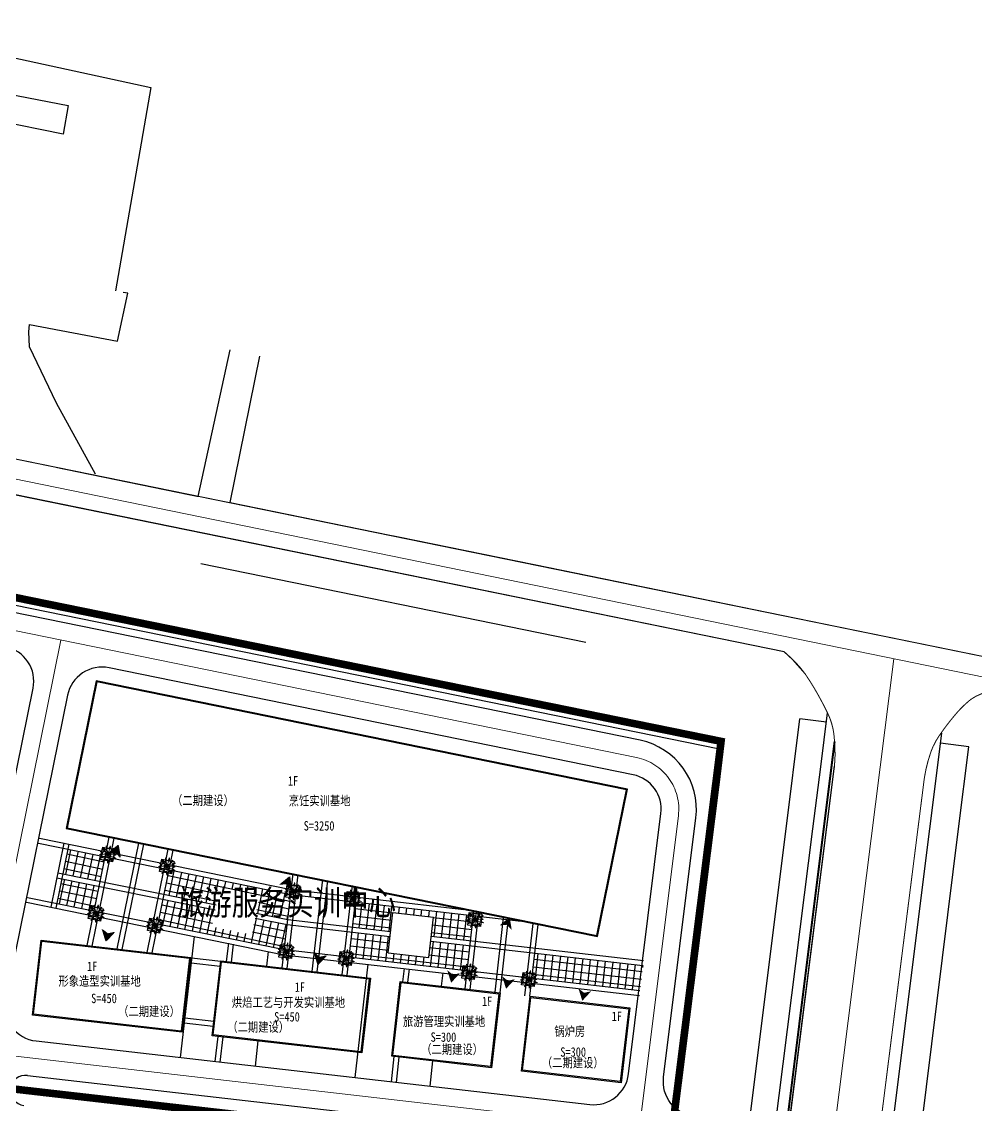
# Model space of a CAD drawing. Extents: x 34159 to 76259, y 14444 to 30378.
# Drawn here: x 35305 to 35495.1, y 15255.7 to 15471.4 of the extents above; entities that cross this region are included whole.
import ezdxf

# ---------------------------------------------------------------- set-up
doc = ezdxf.new("R2010")
doc.units = 0
doc.header["$LTSCALE"] = 1000
doc.header["$MEASUREMENT"] = 0
for name, pattern in [('ACAD_ISO05W100', [34, 24, -3, 0.5, -3, 0.5, -3]), ('DASHDOT2', [0.5, 0.25, -0.125, 0, -0.125]), ('DIVIDE', [1.25, 0.5, -0.25, 0, -0.25, 0, -0.25]), ('X5', [3, 2, -1]), ('X6', [2, 1, -1])]:
    doc.linetypes.add(name, pattern=pattern)
for name, color, linetype in [('2222', 7, 'Continuous'), ('DLSS', 8, 'Continuous'), ('JZ', 2, 'Continuous'), ('PUB_DIM', 3, 'Continuous'), ('PUB_TEXT', 7, 'Continuous'), ('用地红线', 1, 'DIVIDE'), ('绿化', 3, 'Continuous'), ('车行道', 5, 'Continuous'), ('铺地', 25, 'Continuous')]:
    doc.layers.add(name, color=color, linetype=linetype)
doc.layers.add('道路红线', color=1, linetype='Continuous', lineweight=0)
doc.styles.add('HT', font='simhei.ttf', dxfattribs={"width": 0.8})

msp = doc.modelspace()

# ---------------------------------------------------------------- hatches: boundary and pattern name
at = {"layer": 'PUB_DIM'}
for points in [[(35323.59, 15306.07), (35324.58, 15305.04), (35324.17, 15307.6), (35322.15, 15305.96)], [(35323.77, 15306.05), (35324.77, 15305.01), (35324.35, 15307.58), (35322.34, 15305.94)], [(35357.71, 15299.79), (35358.71, 15298.75), (35358.29, 15301.32), (35356.28, 15299.67)], [(35357.9, 15299.77), (35358.89, 15298.73), (35358.48, 15301.3), (35356.46, 15299.65)], [(35401.61, 15291.68), (35402.6, 15290.64), (35402.19, 15293.2), (35400.18, 15291.56)], [(35322.07, 15289.96), (35320.94, 15290.85), (35321.7, 15288.36), (35323.47, 15290.27)], [(35322.25, 15289.93), (35321.12, 15290.82), (35321.89, 15288.34), (35323.65, 15290.25)], [(35364.27, 15285.28), (35363.14, 15286.17), (35363.91, 15283.69), (35365.67, 15285.6)], [(35364.46, 15285.26), (35363.33, 15286.15), (35364.09, 15283.67), (35365.86, 15285.58)], [(35390.89, 15281.74), (35389.76, 15282.63), (35390.53, 15280.14), (35392.3, 15282.05)], [(35401.83, 15280.53), (35400.7, 15281.42), (35401.47, 15278.94), (35403.24, 15280.85)], [(35417.01, 15278.14), (35415.88, 15279.03), (35416.65, 15276.54), (35418.42, 15278.45)]]:
    msp.add_hatch(color=256, dxfattribs=at).paths.add_polyline_path(points)

# ---------------------------------------------------------------- linework, layer by layer
at = {"color": 0, "linetype": 'Continuous'}
for p, q in [((34857.42, 15446.24), (35443.99, 15326.72)), ((34857.72, 15447.71), (35444.29, 15328.19))]:
    msp.add_line(p, q, dxfattribs=at)
at = {"layer": '2222'}
for p, q in [((35320.67, 15304.69), (35321.17, 15307.14)), ((35321.17, 15307.14), (35323.62, 15306.64)), ((35323.62, 15306.64), (35323.12, 15304.19)), ((35323.12, 15304.19), (35320.67, 15304.69)), ((35332.43, 15302.3), (35332.93, 15304.75)), ((35332.93, 15304.75), (35335.38, 15304.25)), ((35335.38, 15304.25), (35334.88, 15301.8)), ((35334.88, 15301.8), (35332.43, 15302.3)), ((35357.62, 15297.21), (35357.91, 15299.69)), ((35357.91, 15299.69), (35360.39, 15299.41)), ((35360.39, 15299.41), (35360.1, 15296.93)), ((35360.1, 15296.93), (35357.62, 15297.21)), ((35369.54, 15295.84), (35369.83, 15298.33)), ((35369.83, 15298.33), (35372.31, 15298.04)), ((35372.31, 15298.04), (35372.03, 15295.56)), ((35318.28, 15292.93), (35318.78, 15295.38)), ((35318.78, 15295.38), (35321.23, 15294.88)), ((35321.23, 15294.88), (35320.73, 15292.43)), ((35372.03, 15295.56), (35369.54, 15295.84)), ((35320.73, 15292.43), (35318.28, 15292.93)), ((35330.04, 15290.54), (35330.54, 15292.99)), ((35330.54, 15292.99), (35332.99, 15292.49)), ((35393.86, 15291.62), (35394.15, 15294.1)), ((35394.15, 15294.1), (35396.63, 15293.82)), ((35396.63, 15293.82), (35396.35, 15291.33)), ((35332.49, 15290.04), (35330.04, 15290.54)), ((35332.99, 15292.49), (35332.49, 15290.04)), ((35396.35, 15291.33), (35393.86, 15291.62)), ((35356.25, 15285.24), (35356.53, 15287.73)), ((35356.53, 15287.73), (35359.02, 15287.44)), ((35359.02, 15287.44), (35358.73, 15284.96)), ((35368.17, 15283.88), (35368.45, 15286.36)), ((35368.45, 15286.36), (35370.94, 15286.07)), ((35370.94, 15286.07), (35370.65, 15283.59)), ((35358.73, 15284.96), (35356.25, 15285.24)), ((35370.65, 15283.59), (35368.17, 15283.88)), ((35392.65, 15281.07), (35392.94, 15283.55)), ((35392.94, 15283.55), (35395.42, 15283.26)), ((35395.42, 15283.26), (35395.14, 15280.78)), ((35404.57, 15279.7), (35404.86, 15282.18)), ((35404.86, 15282.18), (35407.34, 15281.9)), ((35407.34, 15281.9), (35407.06, 15279.41)), ((35395.14, 15280.78), (35392.65, 15281.07)), ((35407.06, 15279.41), (35404.57, 15279.7))]:
    msp.add_line(p, q, dxfattribs=at)
at = {"layer": 'DLSS', "color": 8, "linetype": 'X5'}
for p, q in [((35491.57, 15310.75), (35493.6, 15327.09)), ((35446.36, 14947.23), (35491.57, 15310.75))]:
    msp.add_line(p, q, dxfattribs=at)
at = {"layer": 'DLSS', "color": 8, "linetype": 'X6', "flags": 128}
for points in [[(35231.67, 15495.86), (35259.79, 15489.81), (35259.94, 15490.62), (35284.98, 15485.02), (35285.54, 15487.93), (35300.8, 15484.79), (35309.07, 15483.29), (35308.24, 15478.95), (35285.43, 15483.08), (35284.07, 15476.2), (35272.29, 15478.95), (35270.96, 15471.31), (35330.75, 15458.31), (35323.72, 15417.86)], [(35245.4, 15459.45), (35245.73, 15461.25), (35250.48, 15460.27), (35251.89, 15467.87), (35296.06, 15458.31), (35314.26, 15454.72), (35313.25, 15449.04), (35253.96, 15461.07), (35253.4, 15457.98), (35245.36, 15459.46)], [(35319.71, 15381.38), (35311.97, 15395.53), (35306.54, 15406.69), (35306.44, 15409.72), (35306.58, 15411.14), (35324.1, 15407.82), (35326.13, 15417.37), (35325.21, 15417.56)]]:
    msp.add_lwpolyline(points, dxfattribs=at)
at = {"layer": 'DLSS', "color": 8, "linetype": 'X5', "flags": 128}
for points in [[(35340.19, 15376.9), (35346.54, 15406.12)], [(35352.34, 15404.84), (35346.47, 15375.74)], [(35464.12, 15323.11), (35465.48, 15333.87)], [(35457.25, 15310.75), (35459.99, 15332.69)], [(35465.25, 15332.03), (35459.99, 15332.69)], [(35485.86, 15310.75), (35488.26, 15329.79)], [(35493.6, 15327.09), (35488.01, 15327.8)], [(35462.56, 15310.75), (35464.12, 15323.11)], [(35412.35, 14951.24), (35457.25, 15310.75)], [(35417.18, 14950.67), (35462.56, 15310.75)], [(35440.19, 14947.96), (35485.86, 15310.75)]]:
    msp.add_lwpolyline(points, dxfattribs=at)
at = {"layer": 'DLSS', "linetype": 'Continuous', "flags": 128}
for points, const_width in [([(35477.25, 15349), (35231.67, 15399.1)], 0.2), ([(35231.67, 15391.93), (35456.85, 15346.04)], 0.2), ([(35419.17, 14946.35), (35466.9, 15328.18)], 0.4), ([(35466.87, 15323.23), (35465.3, 15310.75)], 0.2), ([(35484.76, 15320.85), (35483.48, 15310.75)], 0.2), ([(35465.3, 15310.75), (35446.66, 15162.85)], 0.2), ([(35483.48, 15310.75), (35476.6, 15256.38)], 0.2), ([(35476.6, 15256.38), (35464.19, 15158.43)], 0.2)]:
    msp.add_lwpolyline(points, dxfattribs=dict(at, const_width=const_width))
at = {"layer": 'DLSS', "color": 8, "linetype": 'Continuous', "const_width": 0.2, "flags": 128}
for points in [[(35231.67, 15391.93), (35378.82, 15361.96)], [(35340.19, 15376.9), (35311.84, 15382.72)], [(35378.82, 15369.1), (35346.44, 15375.72)], [(35407.81, 15363.21), (35378.82, 15369.12)], [(35378.82, 15361.96), (35406.46, 15356.33)], [(35407.81, 15363.21), (35407.91, 15363.19)], [(35472.33, 15350), (35407.91, 15363.19)], [(35415.58, 15354.46), (35456.85, 15346.04)], [(35521.21, 15340.03), (35477.25, 15349)], [(35466.87, 15323.23), (35466.45, 15319.9)], [(35484.76, 15320.85), (35483.48, 15310.75)], [(35466.45, 15319.9), (35465.3, 15310.75)], [(35465.3, 15310.75), (35446.66, 15162.85)], [(35483.48, 15310.75), (35477.07, 15260.13)], [(35476.6, 15256.38), (35464.19, 15158.43)]]:
    msp.add_lwpolyline(points, dxfattribs=at)
at = {"layer": 'DLSS', "color": 8, "linetype": 'Continuous'}
for points in [[(35456.85, 15346.04, 0.2, 0.2, -0.020197), (35459.15, 15343.87, 0.2, 0.2, -0.046426), (35461.31, 15341.2, 0.2, 0.2, -0.017807), (35463.45, 15337.73, 0.2, 0.2, -0.016255), (35465.52, 15333.78, 0.2, 0.2, -0.081406), (35466.75, 15329.66, 0.2, 0.2, -0.054237), (35466.87, 15323.23, 0.2, 0.2, 0)], [(35496.74, 15337.9, 0.2, 0.2, 0.019969), (35495.15, 15337.21, 0.2, 0.2, 0.06238), (35493.6, 15336.2, 0.2, 0.2, 0.040855), (35491.06, 15333.67, 0.2, 0.2, 0.026592), (35487.71, 15329.3, 0.2, 0.2, 0.066247), (35486.04, 15326, 0.2, 0.2, 0.046113), (35484.76, 15320.85, 0.2, 0.2, 0)]]:
    msp.add_lwpolyline(points, format="xyseb", dxfattribs=at)
at = {"layer": 'DLSS', "linetype": 'Continuous'}
msp.add_lwpolyline([(35456.85, 15346.04, 0.2, 0.2, -0.020197), (35459.15, 15343.87, 0.2, 0.2, -0.046426), (35461.31, 15341.2, 0.2, 0.2, -0.017807), (35463.45, 15337.73, 0.2, 0.2, -0.016255), (35465.52, 15333.78, 0.2, 0.2, -0.081406), (35466.75, 15329.66, 0.2, 0.2, -0.054237), (35466.87, 15323.23, 0.2, 0.2, 0)], format="xyseb", dxfattribs=at)
at = {"layer": 'JZ'}
for points in [[(35313.85, 15310.85), (35419.68, 15289.32), (35425.67, 15318.69), (35319.84, 15340.25)], [(35314.09, 15311.01), (35419.53, 15289.55), (35425.43, 15318.53), (35320, 15340.01)], [(35338.68, 15285.19), (35336.97, 15270.28), (35307.17, 15273.71), (35308.88, 15288.61)], [(35338.46, 15285.01), (35336.8, 15270.51), (35307.39, 15273.88), (35309.06, 15288.39)], [(35374.45, 15281.08), (35372.74, 15266.18), (35342.93, 15269.6), (35344.65, 15284.5)], [(35374.23, 15280.9), (35372.56, 15266.4), (35343.16, 15269.78), (35344.82, 15284.28)], [(35400.28, 15278.12), (35398.57, 15263.22), (35378.7, 15265.5), (35380.41, 15280.4)], [(35400.06, 15277.95), (35398.39, 15263.44), (35378.92, 15265.68), (35380.59, 15280.18)], [(35426.11, 15275.16), (35424.4, 15260.25), (35404.53, 15262.54), (35406.24, 15277.44)], [(35425.89, 15274.98), (35424.22, 15260.48), (35404.75, 15262.71), (35406.42, 15277.22)]]:
    msp.add_lwpolyline(points, close=True, dxfattribs=at)
at = {"layer": '用地红线', "color": 1, "linetype": 'ACAD_ISO05W100', "ltscale": 0.4}
for p, q in [((35456.85, 15346.04), (34934.82, 15452.38)), ((35458.54, 15344.48), (35456.85, 15346.04)), ((35461, 15341.64), (35458.54, 15344.48)), ((35419.78, 14950.37), (35466.87, 15323.23))]:
    msp.add_line(p, q, dxfattribs=at)
at = {"layer": '用地红线', "color": 1, "linetype": 'DIVIDE', "ltscale": 15, "const_width": 1.5}
msp.add_lwpolyline([(35444.29, 15328.19), (34930.83, 15432.78), (34712.23, 15477.4), (34673.66, 15043.73), (35397.9, 14960.59), (35443.44, 15321.1), (35444.29, 15328.19), (35444.29, 15328.19), (35444.29, 15328.19)], close=True, dxfattribs=at)
at = {"layer": '用地红线', "color": 4, "linetype": 'DIVIDE', "ltscale": 15, "const_width": 1.5}
msp.add_lwpolyline([(34857.72, 15447.71), (35444.29, 15328.19), (35444.29, 15328.19), (35433.71, 15244.04), (34840.83, 15312.1), (34857.72, 15447.71)], close=True, dxfattribs=at)
at = {"layer": '绿化', "color": 3, "lineweight": 0}
for p, q in [((35322.24, 15305.58), (35320.52, 15305.69)), ((35320.52, 15305.69), (35322.24, 15305.58)), ((35322.24, 15305.58), (35320.7, 15306.27)), ((35320.7, 15306.27), (35322.24, 15305.58)), ((35322.24, 15305.58), (35320.79, 15304.99)), ((35320.79, 15304.99), (35322.24, 15305.58)), ((35322.24, 15305.58), (35321.14, 15307.01)), ((35322.24, 15305.58), (35321.18, 15304.26)), ((35321.18, 15304.26), (35322.24, 15305.58)), ((35321.87, 15307.37), (35322.24, 15305.58)), ((35322.24, 15305.58), (35322.15, 15303.95)), ((35322.15, 15303.95), (35322.24, 15305.58)), ((35322.24, 15305.58), (35322.66, 15307.39)), ((35322.66, 15307.39), (35322.24, 15305.58)), ((35322.24, 15305.58), (35323.37, 15306.92)), ((35323.37, 15306.92), (35322.24, 15305.58)), ((35322.24, 15305.58), (35323.86, 15306.37)), ((35323.86, 15306.37), (35322.24, 15305.58)), ((35322.24, 15305.58), (35323.81, 15305.64)), ((35323.81, 15305.64), (35322.24, 15305.58)), ((35322.24, 15305.58), (35323.17, 15304.25)), ((35323.17, 15304.25), (35322.24, 15305.58)), ((35322.24, 15305.58), (35323.83, 15304.88)), ((35323.83, 15304.88), (35322.24, 15305.58)), ((35334, 15303.19), (35332.45, 15303.88)), ((35332.45, 15303.88), (35334, 15303.19)), ((35334, 15303.19), (35332.9, 15304.61)), ((35333.63, 15304.97), (35334, 15303.19)), ((35334, 15303.19), (35334.41, 15305)), ((35334.41, 15305), (35334, 15303.19)), ((35334, 15303.19), (35335.13, 15304.53)), ((35335.13, 15304.53), (35334, 15303.19)), ((35334, 15303.19), (35335.61, 15303.97)), ((35335.61, 15303.97), (35334, 15303.19)), ((35334, 15303.19), (35332.28, 15303.3)), ((35332.28, 15303.3), (35334, 15303.19)), ((35334, 15303.19), (35332.55, 15302.6)), ((35332.55, 15302.6), (35334, 15303.19)), ((35334, 15303.19), (35332.94, 15301.87)), ((35332.94, 15301.87), (35334, 15303.19)), ((35334, 15303.19), (35333.91, 15301.56)), ((35333.91, 15301.56), (35334, 15303.19)), ((35334, 15303.19), (35335.57, 15303.25)), ((35335.57, 15303.25), (35334, 15303.19)), ((35334, 15303.19), (35334.93, 15301.86)), ((35334.93, 15301.86), (35334, 15303.19)), ((35334, 15303.19), (35335.59, 15302.49)), ((35335.59, 15302.49), (35334, 15303.19)), ((35359.11, 15298.23), (35357.89, 15299.56)), ((35358.59, 15299.98), (35359.11, 15298.23)), ((35359.11, 15298.23), (35359.37, 15300.07)), ((35359.37, 15300.07), (35359.11, 15298.23)), ((35359.11, 15298.23), (35360.12, 15299.66)), ((35360.12, 15299.66), (35359.11, 15298.23)), ((35359.11, 15298.23), (35360.65, 15299.15)), ((35360.65, 15299.15), (35359.11, 15298.23)), ((35359.11, 15298.23), (35357.39, 15298.19)), ((35357.39, 15298.19), (35359.11, 15298.23)), ((35359.11, 15298.23), (35357.51, 15298.79)), ((35357.51, 15298.79), (35359.11, 15298.23)), ((35359.11, 15298.23), (35357.72, 15297.52)), ((35357.72, 15297.52), (35359.11, 15298.23)), ((35359.11, 15298.23), (35358.16, 15296.82)), ((35358.16, 15296.82), (35359.11, 15298.23)), ((35359.11, 15298.23), (35360.67, 15298.42)), ((35360.67, 15298.42), (35359.11, 15298.23)), ((35359.11, 15298.23), (35359.16, 15296.6)), ((35359.16, 15296.6), (35359.11, 15298.23)), ((35359.11, 15298.23), (35360.15, 15296.98)), ((35360.15, 15296.98), (35359.11, 15298.23)), ((35359.11, 15298.23), (35360.75, 15297.67)), ((35360.75, 15297.67), (35359.11, 15298.23)), ((35371.03, 15296.86), (35369.31, 15296.82)), ((35369.31, 15296.82), (35371.03, 15296.86)), ((35371.03, 15296.86), (35369.43, 15297.42)), ((35369.43, 15297.42), (35371.03, 15296.86)), ((35371.03, 15296.86), (35369.64, 15296.15)), ((35369.64, 15296.15), (35371.03, 15296.86)), ((35371.03, 15296.86), (35369.82, 15298.19)), ((35371.03, 15296.86), (35370.09, 15295.46)), ((35370.09, 15295.46), (35371.03, 15296.86)), ((35370.51, 15298.61), (35371.03, 15296.86)), ((35371.03, 15296.86), (35371.29, 15298.7)), ((35371.29, 15298.7), (35371.03, 15296.86)), ((35371.03, 15296.86), (35372.04, 15298.29)), ((35372.04, 15298.29), (35371.03, 15296.86)), ((35371.03, 15296.86), (35372.57, 15297.78)), ((35372.57, 15297.78), (35371.03, 15296.86)), ((35371.03, 15296.86), (35372.59, 15297.05)), ((35372.59, 15297.05), (35371.03, 15296.86)), ((35371.03, 15296.86), (35371.08, 15295.23)), ((35371.08, 15295.23), (35371.03, 15296.86)), ((35371.03, 15296.86), (35372.07, 15295.61)), ((35372.07, 15295.61), (35371.03, 15296.86)), ((35371.03, 15296.86), (35372.67, 15296.31)), ((35372.67, 15296.31), (35371.03, 15296.86)), ((35319.85, 15293.82), (35318.75, 15295.25)), ((35319.48, 15295.61), (35319.85, 15293.82)), ((35319.85, 15293.82), (35320.26, 15295.63)), ((35320.26, 15295.63), (35319.85, 15293.82)), ((35319.85, 15293.82), (35320.98, 15295.16)), ((35320.98, 15295.16), (35319.85, 15293.82)), ((35319.85, 15293.82), (35318.13, 15293.93)), ((35318.13, 15293.93), (35319.85, 15293.82)), ((35319.85, 15293.82), (35318.3, 15294.51)), ((35318.3, 15294.51), (35319.85, 15293.82)), ((35319.85, 15293.82), (35318.4, 15293.23)), ((35318.4, 15293.23), (35319.85, 15293.82)), ((35319.85, 15293.82), (35318.79, 15292.5)), ((35318.79, 15292.5), (35319.85, 15293.82)), ((35319.85, 15293.82), (35319.76, 15292.19)), ((35319.76, 15292.19), (35319.85, 15293.82)), ((35319.85, 15293.82), (35321.46, 15294.61)), ((35321.46, 15294.61), (35319.85, 15293.82)), ((35319.85, 15293.82), (35321.42, 15293.88)), ((35321.42, 15293.88), (35319.85, 15293.82)), ((35319.85, 15293.82), (35320.77, 15292.49)), ((35320.77, 15292.49), (35319.85, 15293.82)), ((35319.85, 15293.82), (35321.44, 15293.12)), ((35321.44, 15293.12), (35319.85, 15293.82)), ((35331.61, 15291.43), (35330.51, 15292.85)), ((35331.24, 15293.22), (35331.61, 15291.43)), ((35331.61, 15291.43), (35332.02, 15293.24)), ((35332.02, 15293.24), (35331.61, 15291.43)), ((35331.61, 15291.43), (35332.74, 15292.77)), ((35332.74, 15292.77), (35331.61, 15291.43)), ((35395.35, 15292.63), (35393.63, 15292.6)), ((35393.63, 15292.6), (35395.35, 15292.63)), ((35395.35, 15292.63), (35393.75, 15293.19)), ((35393.75, 15293.19), (35395.35, 15292.63)), ((35395.35, 15292.63), (35393.96, 15291.92)), ((35393.96, 15291.92), (35395.35, 15292.63)), ((35395.35, 15292.63), (35394.14, 15293.96)), ((35395.35, 15292.63), (35394.41, 15291.23)), ((35394.41, 15291.23), (35395.35, 15292.63)), ((35394.83, 15294.39), (35395.35, 15292.63)), ((35395.35, 15292.63), (35395.61, 15294.48)), ((35395.61, 15294.48), (35395.35, 15292.63)), ((35395.35, 15292.63), (35396.36, 15294.07)), ((35396.36, 15294.07), (35395.35, 15292.63)), ((35395.35, 15292.63), (35396.89, 15293.56)), ((35396.89, 15293.56), (35395.35, 15292.63)), ((35395.35, 15292.63), (35396.91, 15292.83)), ((35396.91, 15292.83), (35395.35, 15292.63)), ((35395.35, 15292.63), (35395.4, 15291.01)), ((35395.4, 15291.01), (35395.35, 15292.63)), ((35395.35, 15292.63), (35396.39, 15291.39)), ((35396.39, 15291.39), (35395.35, 15292.63)), ((35395.35, 15292.63), (35396.99, 15292.08)), ((35396.99, 15292.08), (35395.35, 15292.63)), ((35331.61, 15291.43), (35329.89, 15291.54)), ((35329.89, 15291.54), (35331.61, 15291.43)), ((35331.61, 15291.43), (35330.06, 15292.12)), ((35330.06, 15292.12), (35331.61, 15291.43)), ((35331.61, 15291.43), (35330.16, 15290.84)), ((35330.16, 15290.84), (35331.61, 15291.43)), ((35331.61, 15291.43), (35330.54, 15290.11)), ((35330.54, 15290.11), (35331.61, 15291.43)), ((35331.61, 15291.43), (35331.52, 15289.8)), ((35331.52, 15289.8), (35331.61, 15291.43)), ((35331.61, 15291.43), (35333.22, 15292.21)), ((35333.22, 15292.21), (35331.61, 15291.43)), ((35331.61, 15291.43), (35333.18, 15291.49)), ((35333.18, 15291.49), (35331.61, 15291.43)), ((35331.61, 15291.43), (35332.53, 15290.1)), ((35332.53, 15290.1), (35331.61, 15291.43)), ((35331.61, 15291.43), (35333.2, 15290.73)), ((35333.2, 15290.73), (35331.61, 15291.43)), ((35357.73, 15286.26), (35356.01, 15286.23)), ((35356.01, 15286.23), (35357.73, 15286.26)), ((35357.73, 15286.26), (35356.14, 15286.82)), ((35356.14, 15286.82), (35357.73, 15286.26)), ((35357.73, 15286.26), (35356.34, 15285.55)), ((35356.34, 15285.55), (35357.73, 15286.26)), ((35357.73, 15286.26), (35356.52, 15287.59)), ((35357.73, 15286.26), (35356.79, 15284.86)), ((35356.79, 15284.86), (35357.73, 15286.26)), ((35357.22, 15288.01), (35357.73, 15286.26)), ((35357.73, 15286.26), (35357.99, 15288.1)), ((35357.99, 15288.1), (35357.73, 15286.26)), ((35357.73, 15286.26), (35358.74, 15287.7)), ((35358.74, 15287.7), (35357.73, 15286.26)), ((35357.73, 15286.26), (35359.28, 15287.19)), ((35359.28, 15287.19), (35357.73, 15286.26)), ((35357.73, 15286.26), (35359.29, 15286.46)), ((35359.29, 15286.46), (35357.73, 15286.26)), ((35357.73, 15286.26), (35357.79, 15284.63)), ((35357.79, 15284.63), (35357.73, 15286.26)), ((35357.73, 15286.26), (35358.77, 15285.02)), ((35358.77, 15285.02), (35357.73, 15286.26)), ((35357.73, 15286.26), (35359.38, 15285.71)), ((35359.38, 15285.71), (35357.73, 15286.26)), ((35369.65, 15284.89), (35368.44, 15286.22)), ((35369.14, 15286.64), (35369.65, 15284.89)), ((35369.65, 15284.89), (35369.91, 15286.74)), ((35369.91, 15286.74), (35369.65, 15284.89)), ((35369.65, 15284.89), (35370.67, 15286.33)), ((35370.67, 15286.33), (35369.65, 15284.89)), ((35369.65, 15284.89), (35367.93, 15284.86)), ((35367.93, 15284.86), (35369.65, 15284.89)), ((35369.65, 15284.89), (35368.06, 15285.45)), ((35368.06, 15285.45), (35369.65, 15284.89)), ((35369.65, 15284.89), (35368.26, 15284.18)), ((35368.26, 15284.18), (35369.65, 15284.89)), ((35369.65, 15284.89), (35368.71, 15283.49)), ((35368.71, 15283.49), (35369.65, 15284.89)), ((35369.65, 15284.89), (35371.2, 15285.82)), ((35371.2, 15285.82), (35369.65, 15284.89)), ((35369.65, 15284.89), (35371.22, 15285.09)), ((35371.22, 15285.09), (35369.65, 15284.89)), ((35369.65, 15284.89), (35369.71, 15283.26)), ((35369.71, 15283.26), (35369.65, 15284.89)), ((35369.65, 15284.89), (35370.69, 15283.65)), ((35370.69, 15283.65), (35369.65, 15284.89)), ((35369.65, 15284.89), (35371.3, 15284.34)), ((35371.3, 15284.34), (35369.65, 15284.89)), ((35394.14, 15282.08), (35394.4, 15283.93)), ((35394.4, 15283.93), (35394.14, 15282.08)), ((35394.14, 15282.08), (35392.42, 15282.05)), ((35392.42, 15282.05), (35394.14, 15282.08)), ((35394.14, 15282.08), (35392.54, 15282.64)), ((35392.54, 15282.64), (35394.14, 15282.08)), ((35394.14, 15282.08), (35392.75, 15281.37)), ((35392.75, 15281.37), (35394.14, 15282.08)), ((35394.14, 15282.08), (35392.92, 15283.41)), ((35394.14, 15282.08), (35393.19, 15280.68)), ((35393.19, 15280.68), (35394.14, 15282.08)), ((35393.62, 15283.83), (35394.14, 15282.08)), ((35394.14, 15282.08), (35395.15, 15283.52)), ((35395.15, 15283.52), (35394.14, 15282.08)), ((35394.14, 15282.08), (35395.68, 15283.01)), ((35395.68, 15283.01), (35394.14, 15282.08)), ((35394.14, 15282.08), (35395.7, 15282.28)), ((35395.7, 15282.28), (35394.14, 15282.08)), ((35394.14, 15282.08), (35394.19, 15280.45)), ((35394.19, 15280.45), (35394.14, 15282.08)), ((35394.14, 15282.08), (35395.18, 15280.84)), ((35395.18, 15280.84), (35394.14, 15282.08)), ((35394.14, 15282.08), (35395.78, 15281.53)), ((35395.78, 15281.53), (35394.14, 15282.08)), ((35406.06, 15280.71), (35404.85, 15282.04)), ((35405.54, 15282.47), (35406.06, 15280.71)), ((35406.06, 15280.71), (35406.32, 15282.56)), ((35406.32, 15282.56), (35406.06, 15280.71)), ((35406.06, 15280.71), (35407.07, 15282.15)), ((35407.07, 15282.15), (35406.06, 15280.71)), ((35406.06, 15280.71), (35404.34, 15280.68)), ((35404.34, 15280.68), (35406.06, 15280.71)), ((35406.06, 15280.71), (35404.46, 15281.27)), ((35404.46, 15281.27), (35406.06, 15280.71)), ((35406.06, 15280.71), (35404.67, 15280)), ((35404.67, 15280), (35406.06, 15280.71)), ((35406.06, 15280.71), (35405.12, 15279.31)), ((35405.12, 15279.31), (35406.06, 15280.71)), ((35406.06, 15280.71), (35407.6, 15281.64)), ((35407.6, 15281.64), (35406.06, 15280.71)), ((35406.06, 15280.71), (35407.62, 15280.91)), ((35407.62, 15280.91), (35406.06, 15280.71)), ((35406.06, 15280.71), (35406.11, 15279.08)), ((35406.11, 15279.08), (35406.06, 15280.71)), ((35406.06, 15280.71), (35407.1, 15279.47)), ((35407.1, 15279.47), (35406.06, 15280.71)), ((35406.06, 15280.71), (35407.71, 15280.16)), ((35407.71, 15280.16), (35406.06, 15280.71))]:
    msp.add_line(p, q, dxfattribs=at)
for points in [[(35321.4, 15306.31), (35321.01, 15306.35), (35320.28, 15306.42), (35321.62, 15305.75), (35319.93, 15305.74), (35321.55, 15305.44), (35320.41, 15304.81), (35321.88, 15305.33), (35320.73, 15303.66), (35321.78, 15304.93), (35322.12, 15304.46), (35322.13, 15303.43), (35322.3, 15305.25), (35323.51, 15303.74), (35322.59, 15305.32), (35324.49, 15304.61), (35322.65, 15305.46), (35324.08, 15305.54), (35323.52, 15305.74), (35323.03, 15305.93), (35324.48, 15306.63), (35322.65, 15305.95), (35323.74, 15307.3), (35322.54, 15306.26), (35322.79, 15308), (35322.27, 15306.19), (35321.73, 15307.95), (35322.05, 15306.18), (35320.89, 15307.38), (35321.23, 15306.67), (35321.4, 15306.31)], [(35333.16, 15303.92), (35332.77, 15303.95), (35332.04, 15304.02), (35333.38, 15303.36), (35331.69, 15303.35), (35333.31, 15303.05), (35332.17, 15302.42), (35333.63, 15302.93), (35332.49, 15301.27), (35333.54, 15302.54), (35333.88, 15302.07), (35333.89, 15301.04), (35334.06, 15302.86), (35335.27, 15301.34), (35334.35, 15302.92), (35336.25, 15302.21), (35334.41, 15303.06), (35335.84, 15303.15), (35335.28, 15303.35), (35334.79, 15303.54), (35336.24, 15304.24), (35334.41, 15303.55), (35335.5, 15304.91), (35334.3, 15303.86), (35334.55, 15305.61), (35334.03, 15303.8), (35333.49, 15305.56), (35333.81, 15303.79), (35332.65, 15304.99), (35332.99, 15304.28), (35333.16, 15303.92)], [(35358.21, 15298.89), (35357.81, 15298.89), (35357.08, 15298.89), (35358.48, 15298.34), (35356.79, 15298.19), (35358.43, 15298.04), (35357.35, 15297.31), (35358.77, 15297.95), (35357.77, 15296.19), (35358.71, 15297.54), (35359.09, 15297.1), (35359.19, 15296.08), (35359.2, 15297.91), (35360.53, 15296.5), (35359.48, 15298), (35361.44, 15297.45), (35359.53, 15298.14), (35360.95, 15298.35), (35360.37, 15298.5), (35359.86, 15298.65), (35361.25, 15299.47), (35359.49, 15298.63), (35360.45, 15300.07), (35359.35, 15298.93), (35359.45, 15300.69), (35359.09, 15298.84), (35358.4, 15300.55), (35358.87, 15298.81), (35357.61, 15299.91), (35358.01, 15299.23), (35358.21, 15298.89)], [(35370.13, 15297.52), (35369.74, 15297.52), (35369.01, 15297.53), (35370.4, 15296.98), (35368.71, 15296.82), (35370.36, 15296.67), (35369.27, 15295.94), (35370.69, 15296.58), (35369.69, 15294.82), (35370.63, 15296.17), (35371.01, 15295.73), (35371.11, 15294.71), (35371.12, 15296.54), (35372.45, 15295.14), (35371.4, 15296.63), (35373.36, 15296.09), (35371.45, 15296.77), (35372.87, 15296.98), (35372.29, 15297.13), (35371.78, 15297.28), (35373.18, 15298.11), (35371.41, 15297.26), (35372.37, 15298.7), (35371.27, 15297.56), (35371.37, 15299.32), (35371.01, 15297.47), (35370.32, 15299.18), (35370.79, 15297.44), (35369.53, 15298.54), (35369.93, 15297.86), (35370.13, 15297.52)], [(35319.01, 15294.55), (35318.61, 15294.59), (35317.89, 15294.66), (35319.23, 15293.99), (35317.54, 15293.98), (35319.16, 15293.68), (35318.02, 15293.05), (35319.48, 15293.57), (35318.34, 15291.9), (35319.39, 15293.17), (35319.73, 15292.7), (35319.74, 15291.67), (35319.91, 15293.49), (35321.12, 15291.98), (35320.2, 15293.56), (35322.1, 15292.85), (35320.26, 15293.7), (35321.69, 15293.78), (35321.13, 15293.98), (35320.63, 15294.18), (35322.09, 15294.87), (35320.26, 15294.19), (35321.34, 15295.54), (35320.15, 15294.5), (35320.4, 15296.24), (35319.88, 15294.43), (35319.34, 15296.19), (35319.66, 15294.42), (35318.5, 15295.63), (35318.84, 15294.91), (35319.01, 15294.55)], [(35330.77, 15292.16), (35330.37, 15292.2), (35329.65, 15292.26), (35330.99, 15291.6), (35329.3, 15291.59), (35330.92, 15291.29), (35329.78, 15290.66), (35331.24, 15291.17), (35330.09, 15289.51), (35331.15, 15290.78), (35331.49, 15290.31), (35331.5, 15289.28), (35331.67, 15291.1), (35332.88, 15289.59), (35331.96, 15291.17), (35333.86, 15290.45), (35332.02, 15291.3), (35333.45, 15291.39), (35332.89, 15291.59), (35332.39, 15291.78), (35333.85, 15292.48), (35332.02, 15291.79), (35333.1, 15293.15), (35331.91, 15292.1), (35332.16, 15293.85), (35331.64, 15292.04), (35331.1, 15293.8), (35331.42, 15292.03), (35330.26, 15293.23), (35330.6, 15292.52), (35330.77, 15292.16)], [(35394.45, 15293.29), (35394.06, 15293.3), (35393.33, 15293.3), (35394.72, 15292.75), (35393.04, 15292.6), (35394.68, 15292.44), (35393.6, 15291.71), (35395.01, 15292.35), (35394.01, 15290.59), (35394.95, 15291.95), (35395.33, 15291.51), (35395.43, 15290.49), (35395.44, 15292.31), (35396.78, 15290.91), (35395.72, 15292.41), (35397.68, 15291.86), (35395.77, 15292.55), (35397.19, 15292.76), (35396.61, 15292.91), (35396.1, 15293.06), (35397.5, 15293.88), (35395.73, 15293.04), (35396.69, 15294.48), (35395.59, 15293.34), (35395.69, 15295.1), (35395.33, 15293.25), (35394.64, 15294.95), (35395.11, 15293.22), (35393.85, 15294.32), (35394.25, 15293.64), (35394.45, 15293.29)], [(35356.83, 15286.92), (35356.44, 15286.92), (35355.71, 15286.93), (35357.1, 15286.38), (35355.42, 15286.22), (35357.06, 15286.07), (35355.98, 15285.34), (35357.39, 15285.98), (35356.39, 15284.22), (35357.33, 15285.58), (35357.71, 15285.14), (35357.81, 15284.11), (35357.82, 15285.94), (35359.16, 15284.54), (35358.11, 15286.03), (35360.06, 15285.49), (35358.16, 15286.18), (35359.58, 15286.39), (35359, 15286.53), (35358.49, 15286.69), (35359.88, 15287.51), (35358.11, 15286.66), (35359.08, 15288.11), (35357.97, 15286.96), (35358.07, 15288.72), (35357.71, 15286.87), (35357.03, 15288.58), (35357.49, 15286.85), (35356.24, 15287.95), (35356.63, 15287.26), (35356.83, 15286.92)], [(35368.75, 15285.55), (35368.36, 15285.55), (35367.63, 15285.56), (35369.02, 15285.01), (35367.34, 15284.85), (35368.98, 15284.7), (35367.9, 15283.97), (35369.31, 15284.61), (35368.31, 15282.85), (35369.25, 15284.21), (35369.64, 15283.77), (35369.74, 15282.74), (35369.74, 15284.57), (35371.08, 15283.17), (35370.03, 15284.66), (35371.98, 15284.12), (35370.08, 15284.81), (35371.5, 15285.02), (35370.92, 15285.16), (35370.41, 15285.32), (35371.8, 15286.14), (35370.03, 15285.3), (35371, 15286.74), (35369.9, 15285.59), (35369.99, 15287.35), (35369.63, 15285.51), (35368.95, 15287.21), (35369.42, 15285.48), (35368.16, 15286.58), (35368.56, 15285.9), (35368.75, 15285.55)], [(35393.24, 15282.74), (35392.85, 15282.74), (35392.11, 15282.75), (35393.51, 15282.2), (35391.82, 15282.04), (35393.46, 15281.89), (35392.38, 15281.16), (35393.8, 15281.8), (35392.8, 15280.04), (35393.74, 15281.4), (35394.12, 15280.96), (35394.22, 15279.93), (35394.23, 15281.76), (35395.56, 15280.36), (35394.51, 15281.85), (35396.47, 15281.31), (35394.56, 15282), (35395.98, 15282.21), (35395.4, 15282.35), (35394.89, 15282.51), (35396.29, 15283.33), (35394.52, 15282.48), (35395.48, 15283.93), (35394.38, 15282.78), (35394.48, 15284.54), (35394.12, 15282.7), (35393.43, 15284.4), (35393.9, 15282.67), (35392.64, 15283.77), (35393.04, 15283.08), (35393.24, 15282.74)], [(35405.16, 15281.37), (35404.77, 15281.37), (35404.04, 15281.38), (35405.43, 15280.83), (35403.75, 15280.67), (35405.39, 15280.52), (35404.31, 15279.79), (35405.72, 15280.43), (35404.72, 15278.67), (35405.66, 15280.03), (35406.04, 15279.59), (35406.14, 15278.57), (35406.15, 15280.39), (35407.49, 15278.99), (35406.43, 15280.48), (35408.39, 15279.94), (35406.48, 15280.63), (35407.9, 15280.84), (35407.33, 15280.99), (35406.81, 15281.14), (35408.21, 15281.96), (35406.44, 15281.12), (35407.4, 15282.56), (35406.3, 15281.42), (35406.4, 15283.17), (35406.04, 15281.33), (35405.35, 15283.03), (35405.82, 15281.3), (35404.56, 15282.4), (35404.96, 15281.72), (35405.16, 15281.37)]]:
    msp.add_open_spline(points, degree=3, knots=[0, 0, 0, 0, 789.599617, 1468.1889, 2185.683253, 2966.644267, 3488.865037, 4163.95761, 5037.701018, 6009.288263, 6168.27283, 6910.292798, 7787.326321, 8694.876024, 9465.180434, 10363.141537, 11223.683602, 11903.730678, 12278.742471, 12556.868734, 13397.199445, 14216.451517, 14956.571912, 15638.779964, 16432.649257, 17243.169237, 18024.859298, 18801.328114, 19602.91567, 20418.43355, 20418.43355, 20418.43355, 20418.43355], dxfattribs=at)
at = {"layer": '车行道', "color": 5}
msp.add_lwpolyline([(35457.3, 15251.4), (35438.99, 15253.5, -0.416962), (35432.84, 15261.32), (35439.26, 15312.97, 0.39174), (35428.16, 15328.41), (34875.11, 15441.1, 0.436989), (34858.42, 15429.11), (34845.93, 15328.77, 0.417022), (34858.22, 15313.13), (35285.29, 15264.1)], format="xyb", dxfattribs=at)
for points in [[(35294.61, 15276.51), (35307.29, 15338.75, 0.414214), (35301.83, 15347.01), (35173.69, 15373.12, 0.414214), (35165.43, 15367.66), (35150.48, 15294.28, 0.439844), (35156.54, 15285.93), (35286.95, 15270.96, 0.389039)], [(35307.89, 15268.55), (35418.12, 15255.9, 0.41147), (35425.87, 15261.99), (35432.31, 15313.83, 0.39174), (35426.76, 15321.55), (35322.41, 15342.82, 0.414214), (35314.15, 15337.36), (35301.83, 15276.9, 0.439844)]]:
    msp.add_lwpolyline(points, format="xyb", close=True, dxfattribs=at)
msp.add_lwpolyline([(35306.15, 15261.71), (35456.44, 15244.45)], dxfattribs=at)
msp.add_arc((35305.81, 15258.72), 3, 83.4519, 263.4512, dxfattribs=at)
at = {"layer": '道路红线', "linetype": 'DASHDOT2', "ltscale": 25}
for p, q in [((34539.51, 15536.8), (35552.16, 15329.59)), ((35296.12, 15266.38), (35312.82, 15348.34)), ((35478.67, 15344.63), (35407.33, 14779.92))]:
    msp.add_line(p, q, dxfattribs=at)
msp.add_lwpolyline([(35428.06, 15251.25), (35435.79, 15313.4, 0.39174), (35427.46, 15324.98), (34874.41, 15437.67, 0.436989), (34861.9, 15428.68), (34849.4, 15328.33, 0.417022), (34858.62, 15316.6), (35456.87, 15247.93)], format="xyb", dxfattribs=at)
at = {"layer": '铺地', "color": 42}
for p, q in [((35417.33, 15347.88), (35340.66, 15363.51)), ((35308.34, 15307.92), (35358.58, 15297.7)), ((35308.54, 15308.9), (35358.7, 15298.7)), ((35313.44, 15307.9), (35310.84, 15295.16)), ((35314.42, 15307.7), (35311.82, 15294.96)), ((35318.06, 15287.55), (35322.45, 15309.12)), ((35319.06, 15287.44), (35323.43, 15308.92)), ((35324.04, 15286.87), (35328.33, 15307.93)), ((35325.04, 15286.75), (35329.31, 15307.73)), ((35313.79, 15301.71), (35314.83, 15306.6)), ((35314.03, 15305.8), (35321.45, 15304.22)), ((35315.26, 15301.41), (35316.3, 15306.3)), ((35316.73, 15301.11), (35317.77, 15306)), ((35318.2, 15300.81), (35319.24, 15305.7)), ((35330.03, 15286.18), (35334.21, 15306.73)), ((35331.02, 15286.07), (35335.19, 15306.53)), ((35313.73, 15304.33), (35321.15, 15302.75)), ((35319.67, 15300.51), (35320.71, 15305.4)), ((35312.24, 15302.02), (35343.72, 15295.62)), ((35313.43, 15302.86), (35320.85, 15301.29)), ((35334.17, 15301.52), (35358.43, 15296.37)), ((35334.37, 15297.52), (35335.41, 15302.41)), ((35335.84, 15297.22), (35336.88, 15302.11)), ((35337.31, 15296.92), (35338.35, 15301.81)), ((35338.78, 15296.62), (35339.82, 15301.51)), ((35340.25, 15296.33), (35341.29, 15301.22)), ((35356.91, 15283.1), (35359.06, 15301.87)), ((35357.9, 15282.98), (35360.05, 15301.67)), ((35312.04, 15301.04), (35343.52, 15294.64)), ((35312.55, 15295.84), (35313.58, 15300.73)), ((35312.83, 15299.92), (35320.26, 15298.35)), ((35314.02, 15295.54), (35315.05, 15300.43)), ((35315.49, 15295.24), (35316.52, 15300.13)), ((35316.96, 15294.94), (35317.99, 15299.83)), ((35318.43, 15294.64), (35319.46, 15299.53)), ((35333.87, 15300.05), (35344.18, 15297.86)), ((35341.72, 15296.03), (35342.76, 15300.92)), ((35343.19, 15295.73), (35344.23, 15300.62)), ((35345.43, 15299.06), (35345.7, 15300.32)), ((35346.9, 15298.76), (35347.17, 15300.02)), ((35348.37, 15298.46), (35348.64, 15299.72)), ((35349.84, 15298.16), (35350.11, 15299.42)), ((35351.31, 15297.86), (35351.58, 15299.12)), ((35362.87, 15282.41), (35364.96, 15300.67)), ((35363.86, 15282.3), (35365.95, 15300.47)), ((35368.83, 15281.73), (35370.87, 15299.47)), ((35369.82, 15281.62), (35371.85, 15299.27)), ((35306.14, 15297.14), (35357.32, 15286.73)), ((35312.24, 15296.98), (35319.66, 15295.41)), ((35312.54, 15298.45), (35319.96, 15296.88)), ((35333.57, 15298.58), (35343.88, 15296.39)), ((35352.01, 15293.93), (35353.05, 15298.82)), ((35353.48, 15293.63), (35354.52, 15298.52)), ((35354.95, 15293.33), (35355.99, 15298.23)), ((35356.42, 15293.04), (35357.46, 15297.93)), ((35358.58, 15297.7), (35404.47, 15292.43)), ((35358.7, 15298.7), (35393.08, 15294.75)), ((35305.95, 15296.16), (35357.21, 15285.73)), ((35332.97, 15295.64), (35343.28, 15293.45)), ((35333.12, 15291.65), (35334.16, 15296.54)), ((35334.59, 15291.35), (35335.63, 15296.24)), ((35336.06, 15291.05), (35337.1, 15295.94)), ((35337.53, 15290.75), (35338.57, 15295.65)), ((35339, 15290.46), (35340.04, 15295.35)), ((35340.47, 15290.16), (35341.51, 15295.05)), ((35341.94, 15289.86), (35342.98, 15294.75)), ((35352.17, 15296.16), (35358.26, 15294.87)), ((35371.35, 15294.93), (35378.89, 15294.07)), ((35372.22, 15291.08), (35372.79, 15296.07)), ((35373.71, 15290.91), (35374.28, 15295.9)), ((35375.2, 15290.74), (35375.77, 15295.72)), ((35376.69, 15290.57), (35377.26, 15295.55)), ((35378.18, 15290.4), (35378.75, 15295.38)), ((35380.11, 15294.01), (35380.24, 15295.21)), ((35381.6, 15293.84), (35381.73, 15295.04)), ((35383.09, 15293.67), (35383.22, 15294.87)), ((35384.58, 15293.5), (35384.71, 15294.7)), ((35332.37, 15292.7), (35357.4, 15287.38)), ((35332.67, 15294.17), (35342.98, 15291.98)), ((35350.76, 15288.06), (35351.8, 15292.95)), ((35351.53, 15293.01), (35357.9, 15291.71)), ((35351.73, 15293.99), (35358.01, 15292.71)), ((35351.87, 15294.69), (35358.09, 15293.37)), ((35352.23, 15287.76), (35353.27, 15292.66)), ((35357.89, 15292.74), (35358.16, 15293.99)), ((35358.01, 15292.71), (35378.46, 15290.36)), ((35371.18, 15293.44), (35378.72, 15292.58)), ((35377.97, 15286.1), (35378.9, 15294.15)), ((35378.9, 15294.15), (35387.01, 15293.22)), ((35386.07, 15293.33), (35386.2, 15294.53)), ((35386.09, 15285.17), (35387.01, 15293.22)), ((35387, 15293.14), (35394.84, 15292.25)), ((35387.13, 15289.37), (35387.69, 15294.36)), ((35388.62, 15289.2), (35389.18, 15294.19)), ((35390.11, 15289.03), (35390.67, 15294.01)), ((35391.6, 15288.86), (35392.16, 15293.84)), ((35393.09, 15288.69), (35393.65, 15293.67)), ((35393.31, 15278.92), (35395.08, 15294.34)), ((35394.31, 15278.81), (35396.07, 15294.14)), ((35399.27, 15278.24), (35400.98, 15293.14)), ((35400.27, 15278.12), (35401.97, 15292.94)), ((35343.41, 15289.56), (35343.75, 15291.14)), ((35344.88, 15289.26), (35345.22, 15290.84)), ((35346.35, 15288.96), (35346.69, 15290.54)), ((35351.27, 15291.75), (35357.74, 15290.38)), ((35353.7, 15287.47), (35354.74, 15292.36)), ((35355.17, 15287.17), (35356.21, 15292.06)), ((35356.64, 15286.87), (35357.68, 15291.76)), ((35357.9, 15291.72), (35378.35, 15289.37)), ((35371.01, 15291.95), (35378.55, 15291.09)), ((35386.83, 15291.65), (35394.67, 15290.76)), ((35405.23, 15277.55), (35406.89, 15291.94)), ((35406.23, 15277.44), (35407.87, 15291.74)), ((35339.35, 15289.36), (35336.58, 15265.27)), ((35347.82, 15288.66), (35348.16, 15290.24)), ((35349.29, 15288.36), (35349.63, 15289.94)), ((35350.97, 15290.28), (35357.57, 15288.88)), ((35370.67, 15288.96), (35378.2, 15288.11)), ((35371.54, 15285.1), (35372.11, 15290.09)), ((35373.03, 15284.93), (35373.6, 15289.92)), ((35374.52, 15284.75), (35375.09, 15289.75)), ((35376.01, 15284.58), (35376.58, 15289.57)), ((35377.5, 15284.41), (35378.07, 15289.4)), ((35386.44, 15283.39), (35387.01, 15288.38)), ((35386.46, 15288.44), (35428.69, 15283.59)), ((35386.58, 15289.43), (35428.81, 15284.58)), ((35386.66, 15290.16), (35394.5, 15289.27)), ((35346.18, 15288.03), (35345.76, 15284.37)), ((35347.16, 15287.83), (35346.76, 15284.26)), ((35354.11, 15286.36), (35353.77, 15283.45)), ((35357.32, 15286.73), (35428.12, 15278.6)), ((35370.5, 15287.47), (35378.03, 15286.62)), ((35377.97, 15286.1), (35386.09, 15285.17)), ((35386.32, 15287.18), (35394.16, 15286.29)), ((35387.93, 15283.22), (35388.5, 15288.21)), ((35389.42, 15283.04), (35389.99, 15288.03)), ((35390.91, 15282.87), (35391.48, 15287.86)), ((35392.4, 15282.7), (35392.97, 15287.69)), ((35338.75, 15284.09), (35344.52, 15283.43)), ((35338.86, 15285.09), (35344.64, 15284.43)), ((35357.21, 15285.73), (35428.01, 15277.6)), ((35370.32, 15285.98), (35393.82, 15283.31)), ((35378.99, 15284.24), (35379.19, 15285.96)), ((35380.48, 15284.07), (35380.68, 15285.79)), ((35381.97, 15283.9), (35382.17, 15285.62)), ((35383.46, 15283.73), (35383.66, 15285.45)), ((35384.95, 15283.56), (35385.15, 15285.28)), ((35386.15, 15285.69), (35393.99, 15284.8)), ((35407.08, 15284.82), (35428.59, 15282.37)), ((35407.31, 15280.99), (35407.88, 15285.98)), ((35408.8, 15280.82), (35409.37, 15285.81)), ((35410.29, 15280.65), (35410.86, 15285.64)), ((35411.78, 15280.48), (35412.35, 15285.47)), ((35413.27, 15280.31), (35413.84, 15285.3)), ((35414.76, 15280.14), (35415.33, 15285.13)), ((35416.25, 15279.96), (35416.82, 15284.95)), ((35417.74, 15279.79), (35418.31, 15284.78)), ((35419.23, 15279.62), (35419.8, 15284.61)), ((35420.72, 15279.45), (35421.29, 15284.44)), ((35422.21, 15279.28), (35422.78, 15284.27)), ((35423.7, 15279.11), (35424.27, 15284.1)), ((35425.19, 15278.94), (35425.76, 15283.93)), ((35373.94, 15283.81), (35371.36, 15261.29)), ((35381.16, 15282.98), (35380.86, 15280.35)), ((35382.15, 15282.87), (35381.85, 15280.24)), ((35388.85, 15282.1), (35388.54, 15279.47)), ((35406.73, 15281.84), (35428.22, 15279.39)), ((35406.9, 15283.33), (35428.41, 15280.88)), ((35426.68, 15278.77), (35427.25, 15283.76)), ((35428.7, 15283.21), (35428.74, 15283.59)), ((35337.49, 15273.17), (35343.27, 15272.5)), ((35337.38, 15272.17), (35343.15, 15271.51)), ((35344.05, 15269.47), (35343.48, 15264.47)), ((35345.04, 15269.36), (35344.47, 15264.35)), ((35352.06, 15268.55), (35351.49, 15263.57)), ((35379.14, 15265.45), (35378.57, 15260.44)), ((35380.14, 15265.34), (35379.56, 15260.32)), ((35386.83, 15264.57), (35386.26, 15259.57))]:
    msp.add_line(p, q, dxfattribs=at)

# ---------------------------------------------------------------- texts
at = {"layer": 'PUB_TEXT', "color": 7, "style": 'HT', "width": 0.8}
for p in [(35358.04, 15319.37), (35318.05, 15282.46), (35359.41, 15278.33), (35396.69, 15275.49), (35422.52, 15272.52)]:
    msp.add_text('1F', height=1.878, rotation=0.6031, dxfattribs=at).set_placement(p)
at = {"layer": 'PUB_TEXT', "color": 1, "style": 'HT', "width": 0.8}
for p in [(35334.97, 15315.5), (35324.23, 15273.52), (35345.97, 15270.39), (35384.58, 15265.96), (35408.61, 15263.29)]:
    msp.add_text('（二期建设）', height=1.878, dxfattribs=at).set_placement(p)
at = {"layer": 'PUB_TEXT', "color": 7, "style": 'HT', "width": 0.8}
for s, height, p in [('烹饪实训基地', 1.878, (35358.19, 15315.45)), ('S=3250', 1.878, (35361.17, 15310.44)), ('旅游服务实训中心', 5, (35335.91, 15293.61)), ('形象造型实训基地', 1.878, (35312.33, 15279.54)), ('S=450', 1.878, (35318.85, 15276.09)), ('烘焙工艺与开发实训基地', 1.8776, (35346.87, 15275.32)), ('S=450', 1.878, (35355.29, 15272.43)), ('旅游管理实训基地', 1.878, (35380.93, 15271.52)), ('锅炉房', 1.878, (35411.09, 15269.54)), ('S=300', 1.878, (35386.45, 15268.39)), ('S=300', 1.878, (35412.28, 15265.42))]:
    msp.add_text(s, height=height, dxfattribs=at).set_placement(p)

doc.saveas('drawing.dxf')
